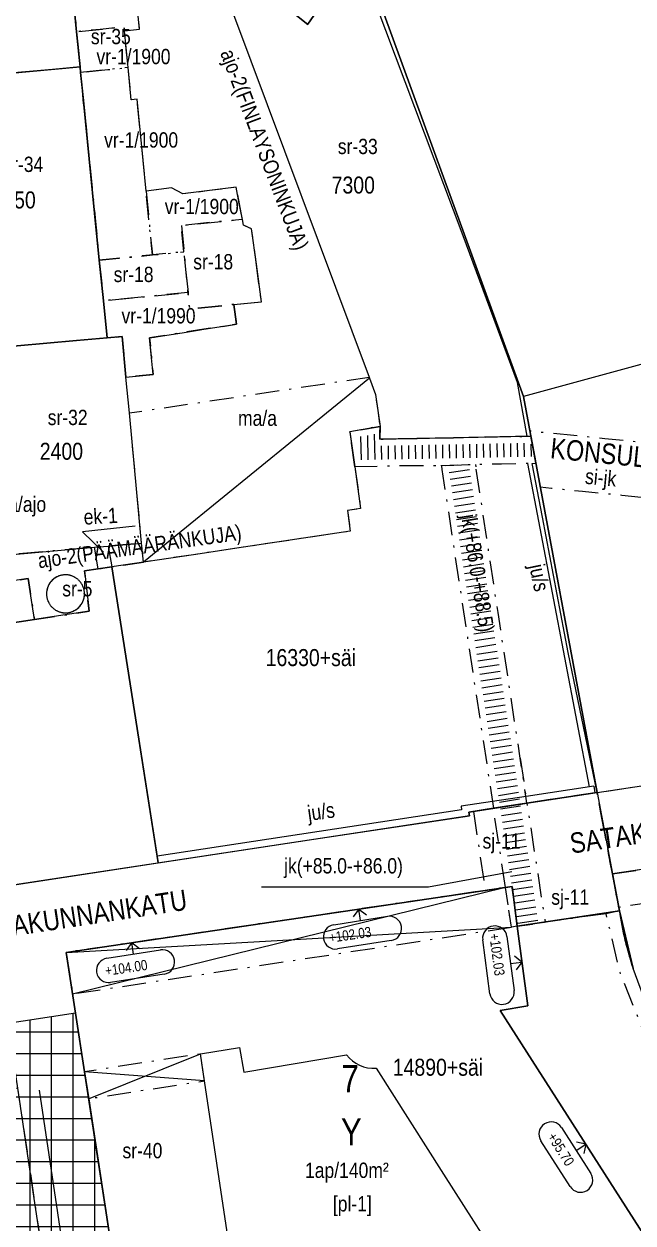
# Model space of a CAD drawing. Header units: metres. Extents: x 24485995 to 24488038, y 6819999 to 6822001.
# Drawn here: x 24487215.2 to 24487304.8, y 6821278.4 to 6821454.7 of the extents above; entities that cross this region are included whole.
import ezdxf

# ---------------------------------------------------------------- set-up
doc = ezdxf.new("R2010")
doc.units = ezdxf.units.M
for name, pattern in [('k10020', [0]), ('k10040', [10.3, 3.5, -1.5, 0.3, -1.5, 3.5]), ('K10271', [0]), ('k10400', [0]), ('K10430', [0]), ('k10630.1', [0]), ('k10vi1', [0]), ('Osoitus_AK', [0])]:
    doc.linetypes.add(name, pattern=pattern)
for name, color, linetype, lineweight in [('AK_AsemakaavaTeksti_Kadun_puistonnimi', 7, 'Continuous', 0), ('AK_AsemakaavaTeksti_Korttelinumero', 7, 'Continuous', 0), ('AK_AsemakaavaViiva_Kaupunginosan_raja', 7, 'Continuous', 0), ('AK_Kaavamerkinta_Kayttotarkoitusalue', 7, 'Continuous', 0), ('AK_Katualue_Tori', 7, 'Continuous', 0), ('AK_KayttotarkoitusSymboliViiva_Virkistysalueen_kuvio_murtoviiva', 7, 'Continuous', 0), ('AK_KayttotarkoitusViiva', 7, 'Continuous', 0), ('AK_LiikennointiTeksti_Autopaikkamerkinta_m2', 7, 'Continuous', 0), ('AK_LiikennointiViiva_Ajoneuvoliittymakielto', 7, 'Continuous', 0), ('AK_LiikennointiViiva_Polkuviivoitus', 7, 'Continuous', 0), ('AK_MuuAsemakaavaTeksti_Alueenosan_kayttotarkoitus', 7, 'Continuous', 0), ('AK_MuuAsemakaavaTeksti_Erityismaarays', 7, 'Continuous', 0), ('AK_MuuAsemakaavaViiva_alueenosan_raja', 7, 'Continuous', 0), ('AK_MuuAsemakaavaViiva_Merkinnan_Kohdistusnuoli', 7, 'Continuous', 0), ('AK_Poistettava_merkintä', 7, 'Continuous', 0), ('AK_RakennusalaTeksti_Rakennusoikeus', 7, 'Continuous', 0), ('AK_RakennusalaViiva_Maanalaisen_tilan_viiva', 7, 'Continuous', 0), ('AK_RakennusalaViiva_Rakennusalan_raja__I_', 7, 'Continuous', 0), ('AK_RakentaminenTeksti_Korkeusmerkinta', 7, 'Continuous', 0), ('AK_RakentaminenTeksti_Korkeusmerkinta_ja_soikio_ja_nuoli', 7, 'Continuous', 0), ('AK_RakentaminenViiva_dB_yms_aaltoviiva', 7, 'Continuous', 0), ('AK_RakentaminenViiva_Kulkuaukko', 7, 'Continuous', 0), ('AK_YmparistoViiva_Istutettava_puurivi', 7, 'Continuous', 0)]:
    doc.layers.add(name, color=color, linetype=linetype, lineweight=lineweight)
doc.styles.add('ArialNarrow', font='ARIALN.TTF')

msp = doc.modelspace()

# ---------------------------------------------------------------- hatches: boundary and pattern name
at = {"layer": 'AK_Katualue_Tori', "linetype": 'Continuous', "lineweight": 0}
h = msp.add_hatch(dxfattribs=at)
h.set_pattern_fill('NET', style=0)
h.paths.add_polyline_path([(24487222.78, 6821309.28), (24487230.12, 6821261.41), (24487229.46, 6821261.21), (24487229.98, 6821257.71), (24487230.54, 6821257.77), (24487237.06, 6821215.28), (24487237.65, 6821209.63), (24487242.01, 6821181.47), (24487197.09, 6821174.61), (24487178.97, 6821295.54), (24487184.85, 6821303.52)], flags=0)

# ---------------------------------------------------------------- linework, layer by layer
at = {"layer": 'AK_AsemakaavaViiva_Kaupunginosan_raja', "linetype": 'k10020', "lineweight": 9, "flags": 128}
for points in [[(24487264.96, 6821464.96), (24487288.66, 6821399.93)], [(24487364.88, 6821420.67), (24487288.66, 6821399.93)], [(24487288.66, 6821399.93), (24487299.51, 6821341.72)], [(24487299.51, 6821341.72), (24487331.79, 6821346.55)], [(24487299.51, 6821341.72), (24487284.25, 6821339.4)], [(24487299.51, 6821341.72), (24487301.76, 6821329.76)], [(24487280.71, 6821338.31), (24487165.02, 6821320.74)], [(24487284.25, 6821339.4), (24487280.63, 6821338.85)], [(24487284.25, 6821339.4), (24487280.63, 6821338.85)], [(24487280.63, 6821338.85), (24487280.71, 6821338.31)], [(24487280.63, 6821338.85), (24487280.71, 6821338.31)], [(24487302.78, 6821324.33), (24487301.76, 6821329.76)]]:
    msp.add_lwpolyline(points, dxfattribs=at)
at = {"layer": 'AK_AsemakaavaViiva_Kaupunginosan_raja', "linetype": 'k10020', "lineweight": 9}
msp.add_arc((24487353.41, 6821331.86), 51.19, 188.4633, 198.2376, dxfattribs=at)
at = {"layer": 'AK_KayttotarkoitusSymboliViiva_Virkistysalueen_kuvio_murtoviiva', "linetype": 'k10vi1', "lineweight": 9, "flags": 128}
msp.add_lwpolyline([(24487237.37, 6821212.29), (24487237.65, 6821209.63), (24487257.42, 6821212.65), (24487275.96, 6821183.12), (24487288.82, 6821185.08), (24487290.43, 6821174.52), (24487295.56, 6821140.91), (24487297.54, 6821141.21), (24487299.36, 6821129.31), (24487390.11, 6821143.17), (24487393.07, 6821143.63), (24487386.42, 6821162.97), (24487328.94, 6821267.06), (24487320.61, 6821282.2), (24487308.9, 6821304.81), (24487304.79, 6821315.84), (24487302.78, 6821324.33), (24487287.76, 6821322.05), (24487289.29, 6821310.38), (24487285.26, 6821309.68), (24487310.45, 6821270.36), (24487312.23, 6821271.44), (24487338.31, 6821228.88), (24487338.61, 6821229.04), (24487346.87, 6821215.45), (24487336.31, 6821209.24), (24487316.74, 6821202.88), (24487289.99, 6821246.39), (24487239.65, 6821216.8)], dxfattribs=at)
at = {"layer": 'AK_KayttotarkoitusViiva', "linetype": 'Continuous', "lineweight": 20, "flags": 128}
for points in [[(24487299.51, 6821341.72), (24487288.66, 6821399.93), (24487264.96, 6821464.96), (24487210, 6821517.29)], [(24487299.51, 6821341.72), (24487331.79, 6821346.55)], [(24487299.51, 6821341.72), (24487280.63, 6821338.85), (24487280.71, 6821338.31), (24487165.02, 6821320.74), (24487165.05, 6821320.55), (24487163.9, 6821320.38)], [(24487383.65, 6821336.2), (24487382.62, 6821341.68), (24487301.76, 6821329.76), (24487302.78, 6821324.33)], [(24487222.78, 6821309.28), (24487221.4, 6821318.22), (24487286.99, 6821327.91), (24487287.76, 6821322.05)], [(24487287.76, 6821322.05), (24487302.78, 6821324.33)], [(24487302.78, 6821324.33), (24487304.79, 6821315.84)], [(24487287.76, 6821322.05), (24487289.29, 6821310.38), (24487285.26, 6821309.68), (24487310.45, 6821270.36), (24487312.23, 6821271.44), (24487338.31, 6821228.88), (24487338.61, 6821229.04), (24487346.87, 6821215.45), (24487336.31, 6821209.24), (24487316.74, 6821202.88), (24487289.99, 6821246.39), (24487237.06, 6821215.28)], [(24487222.78, 6821309.28), (24487184.85, 6821303.52), (24487178.97, 6821295.54), (24487197.09, 6821174.61), (24487242.01, 6821181.47)], [(24487237.06, 6821215.28), (24487230.54, 6821257.77), (24487229.98, 6821257.71), (24487229.46, 6821261.21), (24487230.12, 6821261.41), (24487222.78, 6821309.28)]]:
    msp.add_lwpolyline(points, dxfattribs=at)
at = {"layer": 'AK_LiikennointiViiva_Ajoneuvoliittymakielto', "linetype": 'k10630.1', "lineweight": 5, "flags": 128}
for points in [[(24487299.51, 6821341.72), (24487280.63, 6821338.85)], [(24487280.71, 6821338.31), (24487165.02, 6821320.74)], [(24487280.63, 6821338.85), (24487280.71, 6821338.31)]]:
    msp.add_lwpolyline(points, dxfattribs=at)
at = {"layer": 'AK_LiikennointiViiva_Polkuviivoitus', "linetype": 'Continuous', "lineweight": 0, "flags": 128}
for points in [[(24487264.84, 6821390.61), (24487264.77, 6821394.04)], [(24487265.84, 6821390.63), (24487265.77, 6821394.21)], [(24487266.84, 6821390.65), (24487266.76, 6821394.39)], [(24487267.84, 6821390.67), (24487267.8, 6821392.67)], [(24487268.84, 6821390.69), (24487268.8, 6821392.68)], [(24487269.84, 6821390.7), (24487269.8, 6821392.7)], [(24487270.83, 6821390.72), (24487270.8, 6821392.72)], [(24487271.83, 6821390.74), (24487271.8, 6821392.74)], [(24487272.83, 6821390.76), (24487272.8, 6821392.76)], [(24487273.83, 6821390.78), (24487273.8, 6821392.78)], [(24487274.83, 6821390.8), (24487274.8, 6821392.8)], [(24487275.83, 6821390.82), (24487275.8, 6821392.82)], [(24487276.83, 6821390.84), (24487276.8, 6821392.84)], [(24487277.83, 6821390.86), (24487277.8, 6821392.86)], [(24487278.83, 6821390.88), (24487278.8, 6821392.87)], [(24487279.83, 6821390.89), (24487279.8, 6821392.89)], [(24487280.83, 6821390.91), (24487280.79, 6821392.91)], [(24487281.83, 6821390.93), (24487281.79, 6821392.93)], [(24487282.83, 6821390.95), (24487282.79, 6821392.95)], [(24487283.83, 6821390.97), (24487283.79, 6821392.97)], [(24487284.83, 6821390.99), (24487284.79, 6821392.99)], [(24487285.83, 6821391.01), (24487285.79, 6821393.01)], [(24487286.83, 6821391.03), (24487286.79, 6821393.03)], [(24487287.83, 6821391.05), (24487287.79, 6821393.05)], [(24487288.83, 6821391.06), (24487288.79, 6821393.06)], [(24487289.83, 6821391.08), (24487289.8, 6821392.93)], [(24487277.76, 6821388.75), (24487280.72, 6821389.2)], [(24487277.91, 6821387.76), (24487280.87, 6821388.22)], [(24487278.06, 6821386.78), (24487281.02, 6821387.23)], [(24487278.21, 6821385.79), (24487281.17, 6821386.24)], [(24487278.36, 6821384.8), (24487281.32, 6821385.25)], [(24487278.51, 6821383.81), (24487281.47, 6821384.26)], [(24487278.66, 6821382.82), (24487281.62, 6821383.27)], [(24487278.81, 6821381.83), (24487281.78, 6821382.28)], [(24487278.96, 6821380.84), (24487281.93, 6821381.3)], [(24487279.11, 6821379.86), (24487282.08, 6821380.31)], [(24487279.26, 6821378.87), (24487282.23, 6821379.32)], [(24487279.41, 6821377.88), (24487282.38, 6821378.33)], [(24487279.56, 6821376.89), (24487282.53, 6821377.34)], [(24487279.71, 6821375.9), (24487282.68, 6821376.35)], [(24487279.86, 6821374.91), (24487282.83, 6821375.36)], [(24487280.01, 6821373.92), (24487282.98, 6821374.37)], [(24487280.16, 6821372.94), (24487283.13, 6821373.39)], [(24487280.31, 6821371.95), (24487283.28, 6821372.4)], [(24487280.46, 6821370.96), (24487283.43, 6821371.41)], [(24487280.61, 6821369.97), (24487283.58, 6821370.42)], [(24487280.77, 6821368.98), (24487283.73, 6821369.43)], [(24487280.92, 6821367.99), (24487283.88, 6821368.44)], [(24487281.07, 6821367), (24487284.03, 6821367.45)], [(24487281.22, 6821366.01), (24487284.18, 6821366.47)], [(24487281.37, 6821365.03), (24487284.33, 6821365.48)], [(24487281.52, 6821364.04), (24487284.48, 6821364.49)], [(24487281.67, 6821363.05), (24487284.63, 6821363.5)], [(24487281.82, 6821362.06), (24487284.78, 6821362.51)], [(24487281.97, 6821361.07), (24487284.93, 6821361.52)], [(24487282.12, 6821360.08), (24487285.08, 6821360.53)], [(24487282.27, 6821359.09), (24487285.23, 6821359.55)], [(24487282.42, 6821358.11), (24487285.39, 6821358.56)], [(24487282.57, 6821357.12), (24487285.54, 6821357.57)], [(24487282.72, 6821356.13), (24487285.69, 6821356.58)], [(24487282.87, 6821355.14), (24487285.84, 6821355.59)], [(24487283.02, 6821354.15), (24487285.99, 6821354.6)], [(24487283.17, 6821353.16), (24487286.14, 6821353.61)], [(24487283.32, 6821352.17), (24487286.29, 6821352.63)], [(24487283.47, 6821351.19), (24487286.44, 6821351.64)], [(24487283.62, 6821350.2), (24487286.59, 6821350.65)], [(24487283.77, 6821349.21), (24487286.74, 6821349.66)], [(24487283.92, 6821348.22), (24487286.89, 6821348.67)], [(24487284.07, 6821347.23), (24487287.04, 6821347.68)], [(24487284.23, 6821346.24), (24487287.19, 6821346.69)], [(24487284.38, 6821345.25), (24487287.34, 6821345.7)], [(24487284.53, 6821344.27), (24487287.49, 6821344.72)], [(24487284.68, 6821343.28), (24487287.63, 6821343.73)], [(24487284.83, 6821342.29), (24487287.78, 6821342.74)], [(24487284.98, 6821341.3), (24487287.93, 6821341.75)], [(24487285.13, 6821340.32), (24487288.08, 6821340.78)], [(24487285.28, 6821339.32), (24487288.23, 6821339.77)], [(24487285.43, 6821338.33), (24487288.38, 6821338.78)], [(24487285.58, 6821337.34), (24487288.53, 6821337.79)], [(24487285.73, 6821336.36), (24487288.68, 6821336.8)], [(24487285.88, 6821335.37), (24487288.83, 6821335.81)], [(24487286.03, 6821334.38), (24487288.98, 6821334.83)], [(24487286.18, 6821333.39), (24487289.14, 6821333.84)], [(24487286.33, 6821332.4), (24487289.29, 6821332.85)], [(24487286.48, 6821331.41), (24487289.44, 6821331.86)], [(24487286.63, 6821330.42), (24487289.59, 6821330.87)], [(24487286.78, 6821329.44), (24487289.74, 6821329.88)], [(24487286.93, 6821328.45), (24487289.89, 6821328.89)], [(24487287.08, 6821327.46), (24487290.04, 6821327.9)], [(24487287.23, 6821326.47), (24487290.2, 6821326.91)], [(24487287.38, 6821325.48), (24487290.35, 6821325.92)], [(24487287.52, 6821324.49), (24487290.5, 6821324.93)], [(24487287.67, 6821323.5), (24487290.65, 6821323.94)], [(24487287.82, 6821322.51), (24487290.8, 6821322.95)]]:
    msp.add_lwpolyline(points, dxfattribs=at)
at = {"layer": 'AK_MuuAsemakaavaViiva_alueenosan_raja', "linetype": 'k10040', "lineweight": 5, "flags": 128}
for points in [[(24487204.13, 6821407.24), (24487204.43, 6821405.21), (24487204.9, 6821402.05), (24487205.09, 6821400.78), (24487205.71, 6821396.56), (24487205.95, 6821394.93), (24487206.66, 6821390.18), (24487207.36, 6821385.43), (24487208.02, 6821381.01), (24487208.67, 6821376.59), (24487209.33, 6821372.18), (24487212.58, 6821372.66), (24487215.82, 6821373.15), (24487216.11, 6821371.25), (24487216.72, 6821367.13), (24487220.75, 6821367.74), (24487224.78, 6821368.35), (24487224.45, 6821371.32), (24487224.11, 6821374.29), (24487226.08, 6821374.58), (24487228.12, 6821374.89), (24487232.76, 6821375.58), (24487232.5, 6821378.37), (24487227.58, 6821377.94), (24487225.58, 6821377.76), (24487219.02, 6821377.19), (24487212.47, 6821376.61), (24487211.98, 6821381.61), (24487211.55, 6821386.07), (24487211.08, 6821390.86), (24487210.61, 6821395.65), (24487210.43, 6821397.45), (24487210.02, 6821401.52), (24487209.89, 6821402.86), (24487209.48, 6821406.96), (24487207.69, 6821424.93), (24487205.89, 6821442.9), (24487205.51, 6821446.77), (24487204.44, 6821457.75), (24487203.37, 6821468.72), (24487202.96, 6821472.88), (24487202.47, 6821477.87), (24487202.44, 6821478.26), (24487199.32, 6821477.74), (24487193.14, 6821476.71), (24487186.43, 6821475.59), (24487179.68, 6821474.46), (24487180.14, 6821471.75), (24487170.98, 6821470.31), (24487155.33, 6821467.86)], [(24487221.64, 6821466.75), (24487222.29, 6821460.14), (24487222.94, 6821453.53), (24487229.91, 6821454.23), (24487229.97, 6821453.68), (24487232.2, 6821453.89), (24487231.84, 6821457.32), (24487231.49, 6821460.74), (24487230.79, 6821467.6), (24487226.21, 6821467.17), (24487221.64, 6821466.75)], [(24487222.94, 6821453.53), (24487223.25, 6821450.33), (24487223.44, 6821448.35), (24487223.52, 6821447.56), (24487227.52, 6821447.96), (24487230.51, 6821448.26), (24487230.24, 6821450.97), (24487229.97, 6821453.68), (24487229.91, 6821454.23), (24487226.42, 6821453.88), (24487222.94, 6821453.53)], [(24487223.52, 6821447.56), (24487224.32, 6821439.54), (24487225.71, 6821425.62), (24487226.27, 6821419.95), (24487234.08, 6821420.72), (24487233.15, 6821430.12), (24487232.49, 6821436.86), (24487231.82, 6821443.61), (24487230.98, 6821443.53), (24487230.51, 6821448.26), (24487227.52, 6821447.96), (24487223.52, 6821447.56)], [(24487233.15, 6821430.12), (24487233.62, 6821425.42), (24487234.08, 6821420.72), (24487238.72, 6821421.19), (24487238.34, 6821425.06), (24487245, 6821425.72), (24487247.32, 6821425.95), (24487246.42, 6821430.67), (24487242.49, 6821430.18), (24487238.55, 6821429.69), (24487236.89, 6821430.61), (24487233.15, 6821430.12)], [(24487238.34, 6821425.06), (24487238.72, 6821421.19), (24487239.02, 6821418.2), (24487239.32, 6821415.22), (24487239.56, 6821412.8), (24487244.43, 6821413.28), (24487246.06, 6821413.45), (24487250.13, 6821413.85), (24487249.38, 6821419.38), (24487248.67, 6821424.54), (24487247.48, 6821425.09), (24487247.32, 6821425.95), (24487242.83, 6821425.51), (24487238.34, 6821425.06)], [(24487246.06, 6821413.45), (24487250.13, 6821413.85), (24487250.08, 6821414.22), (24487248.67, 6821424.54), (24487247.48, 6821425.09), (24487247.32, 6821425.95)], [(24487226.27, 6821419.95), (24487226.87, 6821413.98), (24487239.32, 6821415.22), (24487238.72, 6821421.19), (24487233.67, 6821420.68), (24487226.27, 6821419.95)], [(24487226.87, 6821413.98), (24487227.19, 6821410.78), (24487227.41, 6821408.54), (24487229.62, 6821408.74), (24487230.19, 6821402.77), (24487234.2, 6821403.15), (24487233.65, 6821408.54), (24487238.46, 6821409.3), (24487246.44, 6821410.55), (24487246.06, 6821413.45), (24487242.81, 6821413.12), (24487239.56, 6821412.8), (24487239.32, 6821415.22), (24487233.86, 6821414.67), (24487226.87, 6821413.98)], [(24487246.06, 6821413.45), (24487246.44, 6821410.55), (24487241.67, 6821409.8), (24487235.26, 6821408.79), (24487233.65, 6821408.54), (24487233.99, 6821405.34), (24487234.2, 6821403.15), (24487230.19, 6821402.77)], [(24487232.76, 6821375.58), (24487232.5, 6821378.37), (24487230.69, 6821397.51), (24487248.32, 6821400.14), (24487265.95, 6821402.77), (24487266.9, 6821400.21), (24487267.24, 6821397.87), (24487267.57, 6821395.53), (24487263.13, 6821394.75), (24487263.49, 6821392.17), (24487263.86, 6821389.59), (24487264.29, 6821386.53), (24487264.72, 6821383.46), (24487262.8, 6821383.17), (24487263.18, 6821380.11), (24487255.32, 6821378.94), (24487247.46, 6821377.77), (24487240.11, 6821376.67), (24487232.76, 6821375.58)], [(24487263.86, 6821389.59), (24487263.13, 6821394.75), (24487267.57, 6821395.53), (24487267.53, 6821393.66), (24487278.36, 6821393.87), (24487289.2, 6821394.07), (24487289.75, 6821394.08), (24487290.49, 6821390.1), (24487289.96, 6821390.09), (24487285.45, 6821390), (24487281.62, 6821389.93), (24487276.6, 6821389.71), (24487271.92, 6821389.74), (24487263.86, 6821389.59)], [(24487334.29, 6821382.33), (24487334.45, 6821382.88), (24487334.57, 6821383.32), (24487334.78, 6821384.07), (24487334.95, 6821384.89), (24487335.03, 6821385.31), (24487335.13, 6821385.96), (24487335.23, 6821386.67), (24487335.43, 6821387.79), (24487335.48, 6821388.07), (24487335.73, 6821389.22), (24487335.93, 6821390.19), (24487331.98, 6821390.59), (24487325.75, 6821391.22), (24487318.89, 6821391.9), (24487314.33, 6821392.36), (24487309.76, 6821392.81), (24487300.62, 6821393.72), (24487296.06, 6821394.18), (24487292.83, 6821394.5), (24487289.61, 6821394.82), (24487289.75, 6821394.08), (24487290.49, 6821390.1), (24487291.14, 6821386.63), (24487292.81, 6821386.46), (24487294.49, 6821386.29), (24487297.37, 6821386.01), (24487300.24, 6821385.72), (24487303.12, 6821385.43), (24487306, 6821385.15), (24487308.04, 6821384.95), (24487310.08, 6821384.74), (24487312.12, 6821384.54), (24487316.2, 6821384.13), (24487318.24, 6821383.93), (24487320.28, 6821383.73), (24487322.32, 6821383.52), (24487324.36, 6821383.32), (24487326.4, 6821383.12), (24487328.44, 6821382.91), (24487330.49, 6821382.71), (24487332.39, 6821382.52), (24487334.29, 6821382.33)], [(24487289.2, 6821394.07), (24487289.75, 6821394.08)], [(24487276.58, 6821389.83), (24487276.62, 6821389.59)], [(24487276.6, 6821389.71), (24487276.68, 6821389.18), (24487280.39, 6821364.78), (24487284.26, 6821339.4), (24487289.18, 6821340.15), (24487288.19, 6821346.78), (24487284.93, 6821368.18), (24487281.68, 6821389.58), (24487281.62, 6821389.93), (24487279.11, 6821389.82), (24487276.6, 6821389.71)], [(24487281.62, 6821389.93), (24487281.68, 6821389.58)], [(24487289.96, 6821390.09), (24487290.49, 6821390.1)], [(24487225.58, 6821377.76), (24487227.58, 6821377.94)], [(24487226.08, 6821374.58), (24487225.58, 6821377.76)], [(24487227.58, 6821377.94), (24487228.12, 6821374.89)], [(24487226.08, 6821374.58), (24487228.12, 6821374.89)], [(24487301.76, 6821329.76), (24487301.2, 6821332.75), (24487300.64, 6821335.74), (24487300.07, 6821338.73), (24487299.51, 6821341.72), (24487315.65, 6821344.13), (24487331.79, 6821346.55), (24487348.29, 6821349.15), (24487349.8, 6821350.81), (24487367.94, 6821353.8), (24487386.08, 6821356.79), (24487389.61, 6821357.32), (24487393.13, 6821357.85), (24487393.37, 6821357.88), (24487394.5, 6821350.47), (24487395.64, 6821343.05), (24487394.78, 6821342.92), (24487391.81, 6821342.48), (24487392.55, 6821337.53), (24487387.61, 6821336.79), (24487383.65, 6821336.2), (24487383.14, 6821338.94), (24487382.62, 6821341.68), (24487342.19, 6821335.72), (24487301.76, 6821329.76)], [(24487288.19, 6821346.78), (24487289.18, 6821340.15)], [(24487281.3, 6821338.95), (24487282.18, 6821333.14), (24487283.06, 6821327.33), (24487284.54, 6821327.55), (24487286.02, 6821327.77), (24487286.99, 6821327.91), (24487287.38, 6821324.98), (24487287.76, 6821322.05), (24487291.86, 6821322.67), (24487295.27, 6821323.19), (24487302.78, 6821324.33), (24487302.27, 6821327.04), (24487301.76, 6821329.76), (24487300.64, 6821335.74), (24487299.51, 6821341.72), (24487294.18, 6821340.91), (24487289.18, 6821340.15), (24487284.26, 6821339.4), (24487281.3, 6821338.95)], [(24487299, 6821342.65), (24487299.19, 6821341.66)], [(24487301.76, 6821329.76), (24487321.97, 6821332.74), (24487342.19, 6821335.72), (24487362.41, 6821338.7), (24487382.63, 6821341.68), (24487383.54, 6821336.76), (24487343.02, 6821330.79), (24487302.68, 6821324.84), (24487301.76, 6821329.76)], [(24487286.02, 6821327.77), (24487285.14, 6821333.6), (24487284.26, 6821339.4), (24487286.66, 6821339.77), (24487289.18, 6821340.15), (24487290.52, 6821331.41), (24487291.86, 6821322.67), (24487289.81, 6821322.36), (24487287.76, 6821322.05), (24487287.38, 6821324.98), (24487286.99, 6821327.91), (24487286.02, 6821327.77)], [(24487221.4, 6821318.22), (24487222.34, 6821312.11), (24487254.62, 6821317.01), (24487286.9, 6821321.92), (24487286.46, 6821324.86), (24487286.02, 6821327.77), (24487283.06, 6821327.33), (24487254.2, 6821323.06), (24487221.4, 6821318.22)], [(24487286.02, 6821327.77), (24487286.99, 6821327.91), (24487287.38, 6821324.98), (24487287.76, 6821322.05), (24487286.9, 6821321.92), (24487286.46, 6821324.86), (24487286.02, 6821327.77)], [(24487300.82, 6821323.91), (24487291.86, 6821322.67)], [(24487302.78, 6821324.33), (24487300.82, 6821323.91)], [(24487307.35, 6821304.1), (24487302.88, 6821315.24), (24487300.82, 6821323.91)], [(24487224.1, 6821300.68), (24487224.7, 6821296.72), (24487233.22, 6821298.03), (24487241.75, 6821299.34), (24487241.16, 6821303.29), (24487233.98, 6821302.19), (24487225.83, 6821300.94), (24487224.1, 6821300.68)], [(24487179.35, 6821292.97), (24487186.07, 6821248.12), (24487192.65, 6821204.2), (24487197.09, 6821174.61), (24487214.55, 6821177.28), (24487232.01, 6821179.95), (24487231.72, 6821181.83), (24487227.9, 6821207.34), (24487224.72, 6821228.59), (24487220.57, 6821256.28), (24487216.71, 6821282.07), (24487214.29, 6821298.27), (24487196.82, 6821295.62), (24487179.35, 6821292.97)]]:
    msp.add_lwpolyline(points, dxfattribs=at)
at = {"layer": 'AK_MuuAsemakaavaViiva_alueenosan_raja', "linetype": 'k10040', "lineweight": 5}
for start, end in [(100.2052, 280.2023), (280.2048, 100.2027)]:
    msp.add_arc((24487221.3, 6821370.92), 2.79, start, end, dxfattribs=at)
at = {"layer": 'AK_MuuAsemakaavaViiva_Merkinnan_Kohdistusnuoli', "linetype": 'Osoitus_AK', "lineweight": 5, "flags": 128}
for points in [[(24487231.54, 6821380.85), (24487223.81, 6821380.03), (24487226.9, 6821377.02)], [(24487250.13, 6821327.87), (24487274.68, 6821327.87), (24487286.95, 6821330.09)]]:
    msp.add_lwpolyline(points, dxfattribs=at)
at = {"layer": 'AK_Poistettava_merkintä', "linetype": 'k10040', "lineweight": 0, "flags": 128}
for points in [[(24487289.61, 6821394.82), (24487289.75, 6821394.08)], [(24487302.78, 6821324.33), (24487302.68, 6821324.84)]]:
    msp.add_lwpolyline(points, dxfattribs=at)
at = {"layer": 'AK_Poistettava_merkintä', "linetype": 'k10040', "lineweight": 0}
msp.add_arc((24487353.41, 6821331.86), 51.19, 188.4633, 198.2376, dxfattribs=at)
at = {"layer": 'AK_RakennusalaViiva_Maanalaisen_tilan_viiva', "linetype": 'Continuous', "lineweight": 5, "flags": 128}
msp.add_lwpolyline([(24487266, 6821402.63), (24487232.76, 6821375.58)], dxfattribs=at)
at = {"layer": 'AK_RakennusalaViiva_Rakennusalan_raja__I_', "linetype": 'K10271', "lineweight": 9, "flags": 128}
for points in [[(24487223.07, 6821481.7), (24487249.5, 6821460.57), (24487256.94, 6821454.61), (24487256.95, 6821454.65), (24487264.14, 6821465.06), (24487262.9, 6821466.05), (24487220.97, 6821499.5), (24487213.83, 6821490.02), (24487213.39, 6821489.44), (24487219.93, 6821484.21), (24487222.94, 6821481.8), (24487223.07, 6821481.7)], [(24487202.47, 6821477.87), (24487202.96, 6821472.88), (24487203.37, 6821468.72), (24487204.44, 6821457.75), (24487205.51, 6821446.77), (24487212.83, 6821447.41), (24487223.44, 6821448.35), (24487222.94, 6821453.53), (24487222.29, 6821460.14), (24487221.64, 6821466.75), (24487221.24, 6821470.83), (24487220.81, 6821475.2), (24487220.43, 6821479.13), (24487221.1, 6821479.84), (24487215.89, 6821479.29), (24487211.42, 6821478.81), (24487202.47, 6821477.87)], [(24487221.64, 6821466.75), (24487222.94, 6821453.53), (24487223.44, 6821448.35), (24487223.52, 6821447.56), (24487223.98, 6821442.92), (24487225.14, 6821431.3), (24487226.27, 6821419.95), (24487226.87, 6821413.98), (24487227.41, 6821408.54), (24487229.62, 6821408.74), (24487230.19, 6821402.77), (24487234.2, 6821403.15), (24487233.65, 6821408.54), (24487238.46, 6821409.3), (24487241.67, 6821409.8), (24487246.44, 6821410.55), (24487246.06, 6821413.45), (24487250.13, 6821413.85), (24487249.38, 6821419.38), (24487248.67, 6821424.54), (24487247.48, 6821425.09), (24487247.32, 6821425.95), (24487246.87, 6821428.31), (24487246.42, 6821430.67), (24487242.49, 6821430.18), (24487238.55, 6821429.69), (24487236.89, 6821430.61), (24487233.15, 6821430.12), (24487231.82, 6821443.61), (24487230.98, 6821443.53), (24487230.51, 6821448.26), (24487229.97, 6821453.68), (24487232.2, 6821453.89), (24487231.49, 6821460.74), (24487230.79, 6821467.6), (24487226.21, 6821467.17), (24487221.64, 6821466.75)], [(24487267.53, 6821393.66), (24487289.2, 6821394.07), (24487287.78, 6821402), (24487279.8, 6821423.53), (24487264.14, 6821465.06), (24487256.95, 6821454.65), (24487256.94, 6821454.61), (24487249.5, 6821460.57), (24487246.01, 6821456.07), (24487265.95, 6821402.77), (24487266, 6821402.63), (24487266.9, 6821400.21), (24487267.57, 6821395.53), (24487267.53, 6821393.66)], [(24487225.83, 6821424.36), (24487223.99, 6821442.83), (24487223.97, 6821443), (24487223.78, 6821444.88), (24487223.52, 6821447.56), (24487223.44, 6821448.35), (24487219.38, 6821447.99), (24487206.28, 6821446.84), (24487205.51, 6821446.77), (24487205.89, 6821442.9), (24487209.48, 6821406.96), (24487209.79, 6821406.99), (24487222.9, 6821408.15), (24487227.41, 6821408.54), (24487226.87, 6821413.98), (24487226.27, 6821419.95), (24487225.83, 6821424.36)], [(24487227.58, 6821377.94), (24487232.5, 6821378.37), (24487230.69, 6821397.51), (24487230.19, 6821402.77), (24487229.62, 6821408.74), (24487227.41, 6821408.54), (24487222.9, 6821408.15), (24487209.79, 6821406.99), (24487209.48, 6821406.96), (24487209.89, 6821402.86), (24487210.02, 6821401.52), (24487210.43, 6821397.45), (24487210.61, 6821395.65), (24487211.55, 6821386.07), (24487211.98, 6821381.61), (24487212.47, 6821376.61), (24487225.58, 6821377.76), (24487227.58, 6821377.94)], [(24487228.12, 6821374.89), (24487231.46, 6821353.62), (24487234.95, 6821331.36), (24487257.83, 6821334.84), (24487280.71, 6821338.31), (24487280.63, 6821338.85), (24487284.16, 6821339.39), (24487289.18, 6821340.15), (24487299.51, 6821341.72), (24487295.26, 6821362.3), (24487291.47, 6821382.17), (24487289.96, 6821390.09), (24487290.49, 6821390.1), (24487289.75, 6821394.08), (24487278.36, 6821393.87), (24487267.53, 6821393.66), (24487267.55, 6821394.6), (24487267.57, 6821395.53), (24487263.13, 6821394.75), (24487263.86, 6821389.59), (24487264.72, 6821383.46), (24487262.8, 6821383.17), (24487263.18, 6821380.11), (24487247.46, 6821377.77), (24487240.11, 6821376.67), (24487228.12, 6821374.89)], [(24487207.36, 6821385.43), (24487200.08, 6821384.32), (24487170.62, 6821379.85), (24487169.02, 6821379.6), (24487169.65, 6821375.59), (24487170.8, 6821375.76), (24487170.9, 6821375.12), (24487173.16, 6821361.03), (24487173.24, 6821360.52), (24487173.55, 6821360.57), (24487216.72, 6821367.13), (24487216.39, 6821369.36), (24487215.82, 6821373.15), (24487209.33, 6821372.18), (24487208.02, 6821381.01), (24487207.36, 6821385.43)], [(24487226.08, 6821374.58), (24487224.11, 6821374.29), (24487224.78, 6821368.35), (24487216.72, 6821367.13), (24487173.55, 6821360.57), (24487173.24, 6821360.52), (24487179.27, 6821322.9), (24487188.09, 6821324.24), (24487234.95, 6821331.36), (24487234.79, 6821332.35), (24487228.12, 6821374.89), (24487226.08, 6821374.58)], [(24487220.8, 6821373.67), (24487220.71, 6821373.65), (24487220.61, 6821373.63), (24487220.52, 6821373.6), (24487220.43, 6821373.57), (24487220.33, 6821373.54), (24487220.24, 6821373.51), (24487220.15, 6821373.47), (24487220.07, 6821373.43), (24487219.98, 6821373.38), (24487219.89, 6821373.33), (24487219.81, 6821373.28), (24487219.73, 6821373.23), (24487219.65, 6821373.17), (24487219.57, 6821373.11), (24487219.5, 6821373.05), (24487219.42, 6821372.99), (24487219.35, 6821372.92), (24487219.28, 6821372.85), (24487219.22, 6821372.78), (24487219.15, 6821372.71), (24487219.09, 6821372.63), (24487219.03, 6821372.55), (24487218.98, 6821372.47), (24487218.92, 6821372.39), (24487218.87, 6821372.31), (24487218.83, 6821372.22), (24487218.78, 6821372.13), (24487218.74, 6821372.05), (24487218.7, 6821371.96), (24487218.67, 6821371.86), (24487218.64, 6821371.77), (24487218.61, 6821371.68), (24487218.59, 6821371.58), (24487218.56, 6821371.49), (24487218.55, 6821371.39), (24487218.53, 6821371.3), (24487218.52, 6821371.2), (24487218.51, 6821371.1), (24487218.51, 6821371.01), (24487218.5, 6821370.91), (24487218.51, 6821370.81), (24487218.51, 6821370.71), (24487218.52, 6821370.62), (24487218.53, 6821370.52), (24487218.55, 6821370.42), (24487218.57, 6821370.33), (24487218.59, 6821370.23), (24487218.62, 6821370.14), (24487218.64, 6821370.05), (24487218.68, 6821369.95), (24487218.71, 6821369.86), (24487218.75, 6821369.77), (24487218.79, 6821369.68), (24487218.84, 6821369.6), (24487218.88, 6821369.51), (24487218.93, 6821369.43), (24487218.99, 6821369.35), (24487219.04, 6821369.27), (24487219.1, 6821369.19), (24487219.16, 6821369.11), (24487219.23, 6821369.04), (24487219.3, 6821368.97), (24487219.37, 6821368.9), (24487219.44, 6821368.84), (24487219.51, 6821368.77), (24487219.59, 6821368.71), (24487219.66, 6821368.65), (24487219.74, 6821368.6), (24487219.83, 6821368.54), (24487219.91, 6821368.49), (24487220, 6821368.45), (24487220.08, 6821368.4), (24487220.17, 6821368.36), (24487220.26, 6821368.32), (24487220.35, 6821368.29), (24487220.44, 6821368.26), (24487220.54, 6821368.23), (24487220.63, 6821368.2), (24487220.73, 6821368.18), (24487220.82, 6821368.16), (24487220.92, 6821368.15), (24487221.02, 6821368.14), (24487221.11, 6821368.13), (24487221.21, 6821368.13), (24487221.31, 6821368.12), (24487221.41, 6821368.13), (24487221.5, 6821368.13), (24487221.6, 6821368.14), (24487221.7, 6821368.15), (24487221.79, 6821368.17), (24487221.89, 6821368.19), (24487221.98, 6821368.21), (24487222.08, 6821368.23), (24487222.17, 6821368.26), (24487222.26, 6821368.3), (24487222.35, 6821368.33), (24487222.44, 6821368.37), (24487222.53, 6821368.41), (24487222.62, 6821368.46), (24487222.7, 6821368.5), (24487222.79, 6821368.55), (24487222.87, 6821368.61), (24487222.95, 6821368.66), (24487223.03, 6821368.72), (24487223.1, 6821368.78), (24487223.18, 6821368.85), (24487223.25, 6821368.91), (24487223.32, 6821368.98), (24487223.38, 6821369.06), (24487223.45, 6821369.13), (24487223.51, 6821369.21), (24487223.57, 6821369.28), (24487223.62, 6821369.36), (24487223.67, 6821369.45), (24487223.72, 6821369.53), (24487223.77, 6821369.61), (24487223.81, 6821369.7), (24487223.86, 6821369.79), (24487223.89, 6821369.88), (24487223.93, 6821369.97), (24487223.96, 6821370.06), (24487223.99, 6821370.16), (24487224.01, 6821370.25), (24487224.03, 6821370.35), (24487224.05, 6821370.44), (24487224.07, 6821370.54), (24487224.08, 6821370.64), (24487224.09, 6821370.73), (24487224.09, 6821370.83), (24487224.09, 6821370.93), (24487224.09, 6821371.03), (24487224.09, 6821371.12), (24487224.08, 6821371.22), (24487224.06, 6821371.32), (24487224.05, 6821371.41), (24487224.03, 6821371.51), (24487224.01, 6821371.6), (24487223.98, 6821371.7), (24487223.95, 6821371.79), (24487223.92, 6821371.88), (24487223.89, 6821371.97), (24487223.85, 6821372.06), (24487223.81, 6821372.15), (24487223.76, 6821372.24), (24487223.71, 6821372.32), (24487223.66, 6821372.41), (24487223.61, 6821372.49), (24487223.55, 6821372.57), (24487223.49, 6821372.65), (24487223.43, 6821372.72), (24487223.37, 6821372.8), (24487223.3, 6821372.87), (24487223.23, 6821372.93), (24487223.16, 6821373), (24487223.09, 6821373.06), (24487223.01, 6821373.13), (24487222.93, 6821373.18), (24487222.85, 6821373.24), (24487222.77, 6821373.29), (24487222.69, 6821373.34), (24487222.6, 6821373.39), (24487222.51, 6821373.43), (24487222.43, 6821373.47), (24487222.34, 6821373.51), (24487222.25, 6821373.55), (24487222.15, 6821373.58), (24487222.06, 6821373.61), (24487221.97, 6821373.63), (24487221.87, 6821373.65), (24487221.77, 6821373.67), (24487221.68, 6821373.69), (24487221.58, 6821373.7), (24487221.48, 6821373.71), (24487221.39, 6821373.71), (24487221.29, 6821373.71), (24487221.19, 6821373.71), (24487221.09, 6821373.7), (24487221, 6821373.7), (24487220.9, 6821373.68), (24487220.8, 6821373.67)], [(24487234.89, 6821229.69), (24487245.83, 6821231.63), (24487250.84, 6821232.4), (24487251.31, 6821232.48), (24487262.25, 6821239.39), (24487273.18, 6821246.31), (24487275.76, 6821247.94), (24487290.27, 6821257.11), (24487293.65, 6821259.25), (24487294.62, 6821259.86), (24487302.22, 6821264.67), (24487308.23, 6821254.91), (24487308.51, 6821254.45), (24487310.85, 6821250.65), (24487319.91, 6821235.9), (24487328.98, 6821221.16), (24487330.31, 6821219.01), (24487336.31, 6821209.24), (24487341.59, 6821212.34), (24487346.87, 6821215.45), (24487342.74, 6821222.24), (24487338.61, 6821229.04), (24487338.31, 6821228.88), (24487321.12, 6821256.94), (24487318.51, 6821261.2), (24487312.23, 6821271.44), (24487310.45, 6821270.36), (24487285.26, 6821309.68), (24487289.29, 6821310.38), (24487287.76, 6821322.05), (24487286.99, 6821327.91), (24487254.2, 6821323.06), (24487221.4, 6821318.22), (24487222.78, 6821309.28), (24487224.1, 6821300.68), (24487224.71, 6821296.7), (24487229.2, 6821267.41), (24487230.12, 6821261.41), (24487229.46, 6821261.21), (24487229.98, 6821257.71), (24487230.54, 6821257.77), (24487232.72, 6821243.73), (24487234.89, 6821229.69)], [(24487178.97, 6821295.54), (24487179.35, 6821292.97), (24487183.92, 6821262.46), (24487188.22, 6821233.79), (24487197.09, 6821174.61), (24487198.15, 6821167.6), (24487199.22, 6821160.58), (24487214.33, 6821162.89), (24487233.38, 6821165.8), (24487234.1, 6821165.91), (24487232.91, 6821173.87), (24487231.72, 6821181.83), (24487227.87, 6821207.55), (24487224.72, 6821228.59), (24487222.65, 6821242.43), (24487220.57, 6821256.28), (24487220.03, 6821259.93), (24487219.14, 6821265.88), (24487216.71, 6821282.07), (24487214.29, 6821298.27), (24487212.86, 6821307.77), (24487198.86, 6821305.65), (24487184.85, 6821303.52), (24487181.91, 6821299.53), (24487178.97, 6821295.54)]]:
    msp.add_lwpolyline(points, dxfattribs=at)
msp.add_lwpolyline([(24487248.99, 6821250.93), (24487241.75, 6821299.34), (24487241.16, 6821303.29), (24487246.89, 6821304.24), (24487247.53, 6821300.6), (24487262.66, 6821303.18, 0.262435), (24487266.99, 6821301.22), (24487266.99, 6821301.22), (24487276.91, 6821285.63), (24487286.84, 6821270.03), (24487283.46, 6821267.89), (24487272.29, 6821260.59), (24487269.69, 6821264.26), (24487260.72, 6821258.53), (24487263.1, 6821254.82), (24487253.58, 6821248.77), (24487253.58, 6821248.77, 0.28533), (24487248.99, 6821250.93), (24487248.99, 6821250.93)], format="xyb", dxfattribs=at)
at = {"layer": 'AK_RakentaminenTeksti_Korkeusmerkinta_ja_soikio_ja_nuoli', "linetype": 'Continuous', "lineweight": 5, "flags": 128}
for points in [[(24487264.45, 6821324.58), (24487263.61, 6821323.44)], [(24487264.45, 6821324.58), (24487265.59, 6821323.75)], [(24487264.71, 6821322.9), (24487264.45, 6821324.58)], [(24487260.76, 6821322.28), (24487268.66, 6821323.52)], [(24487286.24, 6821320.54), (24487287.28, 6821312.61)], [(24487231.06, 6821319.65), (24487230.23, 6821318.5)], [(24487231.06, 6821319.65), (24487232.2, 6821318.81)], [(24487231.32, 6821317.97), (24487231.06, 6821319.65)], [(24487269.22, 6821319.96), (24487261.31, 6821318.73)], [(24487283.72, 6821312.14), (24487282.68, 6821320.07)], [(24487227.37, 6821317.35), (24487235.27, 6821318.58)], [(24487288.45, 6821316.8), (24487287.33, 6821317.66)], [(24487286.76, 6821316.58), (24487288.45, 6821316.8)], [(24487288.45, 6821316.8), (24487287.59, 6821315.68)], [(24487235.83, 6821315.03), (24487227.92, 6821313.79)], [(24487294.27, 6821292.47), (24487298.58, 6821285.73)], [(24487295.55, 6821283.79), (24487291.24, 6821290.53)], [(24487296.42, 6821289.1), (24487297.86, 6821290.02)], [(24487297.86, 6821290.02), (24487296.47, 6821290.32)], [(24487297.86, 6821290.02), (24487297.55, 6821288.64)]]:
    msp.add_lwpolyline(points, dxfattribs=at)
at = {"layer": 'AK_RakentaminenTeksti_Korkeusmerkinta_ja_soikio_ja_nuoli', "linetype": 'Continuous', "lineweight": 5}
for centre, start, end in [((24487261.03, 6821320.5), 98.879, 278.879), ((24487268.94, 6821321.74), 278.879, 98.879), ((24487284.46, 6821320.31), 7.4693, 187.4693), ((24487227.65, 6821315.57), 98.8777, 278.8777), ((24487235.55, 6821316.8), 278.8777, 98.8777), ((24487285.5, 6821312.38), 187.4693, 7.4693), ((24487292.75, 6821291.5), 32.6437, 212.6437), ((24487297.07, 6821284.76), 212.6437, 32.6437)]:
    msp.add_arc(centre, 1.8, start, end, dxfattribs=at)
at = {"layer": 'AK_RakentaminenViiva_dB_yms_aaltoviiva', "linetype": 'k10400', "lineweight": 0, "flags": 128}
for points in [[(24487289.28, 6821390.07), (24487298.33, 6821342.56)], [(24487299, 6821342.65), (24487289.05, 6821341.14)], [(24487284.1, 6821340.39), (24487279.49, 6821339.69), (24487279.57, 6821339.15), (24487234.79, 6821332.35)], [(24487289.05, 6821341.14), (24487284.1, 6821340.39)]]:
    msp.add_lwpolyline(points, dxfattribs=at)
at = {"layer": 'AK_RakentaminenViiva_Kulkuaukko', "linetype": 'Continuous', "lineweight": 5, "flags": 128}
for points in [[(24487222.34, 6821312.11), (24487286.02, 6821327.81)], [(24487221.4, 6821318.22), (24487286.91, 6821321.92)], [(24487224.7, 6821296.72), (24487241.16, 6821303.29)], [(24487241.75, 6821299.34), (24487224.1, 6821300.68)]]:
    msp.add_lwpolyline(points, dxfattribs=at)
at = {"layer": 'AK_YmparistoViiva_Istutettava_puurivi', "linetype": 'K10430', "lineweight": 5, "flags": 128}
msp.add_lwpolyline([(24487234.58, 6821183.58), (24487217.48, 6821297.99)], dxfattribs=at)

# ---------------------------------------------------------------- texts
at = {"layer": 'AK_AsemakaavaTeksti_Kadun_puistonnimi', "linetype": 'Continuous', "lineweight": 5, "style": 'ArialNarrow'}
for s, rotation, p in [('KONSULINSILTA', 354.3163, (24487292.52, 6821390.86)), ('SATAKUNNANKATU', 8.3824, (24487295.75, 6821332.73)), ('SATAKUNNANKATU', 8.6402, (24487207.09, 6821319.61))]:
    msp.add_text(s, height=3, rotation=rotation, dxfattribs=at).set_placement(p)
at = {"layer": 'AK_AsemakaavaTeksti_Korttelinumero', "linetype": 'Continuous', "lineweight": 5, "style": 'ArialNarrow'}
msp.add_text('7', height=4, dxfattribs=at).set_placement((24487261.89, 6821297.65))
at = {"layer": 'AK_Kaavamerkinta_Kayttotarkoitusalue', "linetype": 'Continuous', "lineweight": 0, "style": 'ArialNarrow'}
msp.add_text('Y', height=4, dxfattribs=at).set_placement((24487261.82, 6821289.85))
at = {"layer": 'AK_LiikennointiTeksti_Autopaikkamerkinta_m2', "linetype": 'Continuous', "lineweight": 0, "style": 'ArialNarrow'}
msp.add_text('1ap/140m²', height=2.25, dxfattribs=at).set_placement((24487256.53, 6821285.07))
at = {"layer": 'AK_MuuAsemakaavaTeksti_Alueenosan_kayttotarkoitus', "linetype": 'Continuous', "lineweight": 0, "style": 'ArialNarrow'}
for s, p in [('vr-1/1900', (24487225.86, 6821448.76)), ('vr-1/1900', (24487226.98, 6821436.5)), ('vr-1/1900', (24487235.9, 6821426.72)), ('vr-1/1990', (24487229.54, 6821410.66)), ('ma/a', (24487246.68, 6821395.61)), ('ma/ajo', (24487210.72, 6821382.96)), ('jk(+85.0-+86.0)', (24487253.46, 6821329.82))]:
    msp.add_text(s, height=2.25, dxfattribs=at).set_placement(p)
for s, rotation, p in [('si-jk', 354.7746, (24487297.66, 6821387.1)), ('ek-1', 3.2363, (24487224.03, 6821381.07)), ('jk(+86.0-+88.5)', 278.8921, (24487279.49, 6821382.44))]:
    msp.add_text(s, height=2.25, rotation=rotation, dxfattribs=at).set_placement(p)
at = {"layer": 'AK_MuuAsemakaavaTeksti_Erityismaarays', "linetype": 'Continuous', "lineweight": 0, "style": 'ArialNarrow'}
for s, p in [('sr-35', (24487225.03, 6821451.7)), ('sr-33', (24487261.36, 6821435.55)), ('sr-34', (24487212.16, 6821432.92)), ('sr-18', (24487240.09, 6821418.6)), ('sr-18', (24487228.38, 6821416.74)), ('sr-32', (24487218.68, 6821395.72)), ('sr-5', (24487220.82, 6821370.54)), ('sj-11', (24487282.65, 6821333.47)), ('sj-11', (24487292.76, 6821325.22)), ('sr-40', (24487229.68, 6821287.96)), ('[pl-1]', (24487260.63, 6821280.15))]:
    msp.add_text(s, height=2.25, dxfattribs=at).set_placement(p)
for s, rotation, p in [('ajo-2(FINLAYSONINKUJA)', 290.7008, (24487244.02, 6821450.42)), ('ajo-2(PÄÄMÄÄRÄNKUJA)', 7.9996, (24487217.39, 6821374.67)), ('ju/s', 281.5423, (24487289.51, 6821375.04)), ('ju/s', 7.901, (24487257.06, 6821337.53))]:
    msp.add_text(s, height=2.25, rotation=rotation, dxfattribs=at).set_placement(p)
at = {"layer": 'AK_RakennusalaTeksti_Rakennusoikeus', "linetype": 'Continuous', "lineweight": 0, "style": 'ArialNarrow'}
for s, p in [('7300', (24487260.45, 6821429.75)), ('4150', (24487210.55, 6821427.56)), ('2400', (24487217.51, 6821390.62)), ('16330+säi', (24487250.74, 6821360.3)), ('14890+säi', (24487269.44, 6821300.09))]:
    msp.add_text(s, height=2.5, dxfattribs=at).set_placement(p)
at = {"layer": 'AK_RakentaminenTeksti_Korkeusmerkinta', "linetype": 'Continuous', "lineweight": 0, "style": 'ArialNarrow'}
for s, rotation, p in [('+102.03', 8.4053, (24487260.19, 6821319.62)), ('+102.03', 277.4769, (24487283.63, 6821320.91)), ('+104.00', 8.4053, (24487227.25, 6821314.76)), ('+95.70', 302.6469, (24487292.12, 6821291.12))]:
    msp.add_text(s, height=1.5, rotation=rotation, dxfattribs=at).set_placement(p)

doc.saveas('drawing.dxf')
